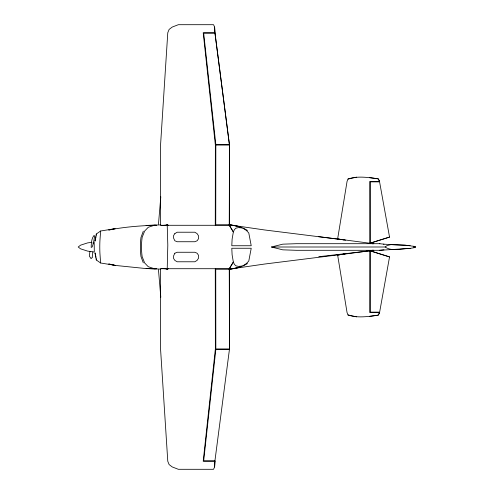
<?xml version="1.0" encoding="UTF-8"?>
<svg xmlns="http://www.w3.org/2000/svg" width="494" height="494" viewBox="0 0 494 494"><rect width="100%" height="100%" fill="white"/><g stroke="black" fill="none" stroke-linecap="round" stroke-linejoin="round"><path stroke-width="0.74" d="M215.273 225.289L215.365 145.051L203.207 32.721L214.958 32.721L229.395 144.581M370.29 250.773L370.272 312.134L379.639 312.134L389.538 256.911L369.821 250.773L369.796 312.603L379.639 312.603L378.256 315.153C368.289 316.512 357.755 318.321 348.004 314.962L347.06 312.603L337.63 255.021L345.565 253.842M234.527 268.242L237.416 267.791L242.011 266.068L238.435 266.402L235.91 265.815L234.446 264.475L233.347 262.042L229.29 268.711L229.438 349.419L214.933 460.803L214.631 466.941L213.519 469.3L178.346 469.3L172.227 466.941L169.127 464.582L167.781 461.279L160.55 348.949L160.476 268.711L229.327 268.711L233.347 262.042L232.112 254.811L231.791 248.254L251.224 248.254L248.791 260.986C244.444 266.655 236.762 268.403 229.957 269.162M229.438 349.419L215.835 349.419L203.682 460.803L214.958 460.803L214.612 466.941M92.823 252.002L92.205 257.714M109.328 264.062L115.09 265.346L100.622 262.993L96.305 259.986L96.355 258.751M161.365 268.452L165.62 268.835L167.194 269.65L167.806 245.11L167.194 224.35L165.62 225.165L161.365 225.548M158.463 224.307L160.803 196.822M109.328 229.938L115.09 228.654L100.622 231.007L96.305 234.014L95.002 241.128L96.015 236.719M89.957 251.316L89.346 256.083L91.05 258.628L91.915 257.831M93.372 243.388L94.638 236.286L94.058 235.372C91.365 238.621 91.273 243.511 91.18 247.463L92.217 246.889L93.372 243.388L92.958 243.233M345.565 240.158L337.63 238.979L347.06 181.397L348.004 179.038C357.755 175.679 368.289 177.488 378.256 178.847L379.639 181.397L369.796 181.397L369.821 243.227L389.538 237.089L379.577 181.866L370.272 181.866L370.29 243.227M100.622 231.007L99.918 240.8A30.56 6.978 -90 0 0 99.918 253.2L100.622 262.993M318.766 256.719L372.809 250.507L372.976 249.964M143.309 231.18L140.957 237.509A46.59 27.788 -90 0 0 140.957 256.491L143.309 262.82M379.577 312.603L378.213 315.153L369.654 316.382M167.194 269.65L168.213 268.711M379.886 243.696L296.449 243.696L282.772 244.166L271.453 247L385.141 247L387.03 245.586L390.803 244.641L404.95 245.11L415.281 246.531L415.256 247.469L410.113 248.414L379.417 250.304M243.042 265.933L247.519 263.598M370.821 242.999L389.538 237.089M348.004 179.038L356.575 177.148M108.575 230.037C124.377 226.956 140.629 225.647 156.728 225.208M372.809 250.507L373.779 250.304M230.914 268.798L233.082 268.464M229.055 269.187L264.525 264.049L343.941 254.151M91.983 242.288L87.592 242.9L80.547 245.178L78.206 247L80.547 248.822L87.592 251.1L94.298 252.014L94.181 241.986M229.253 269.1L235.866 268.279M337.63 255.021L369.821 250.773M383.986 249.834L379.886 250.304L296.449 250.304L282.772 249.834L271.453 247M410.131 248.414C401.993 248.223 392.261 252.033 385.141 247M160.809 224.863L154.653 225.147L148.231 227.308L144.68 231.013L142.161 237.287A48.276 33.073 -90 0 0 142.161 256.713L144.68 262.987L148.231 266.692L154.653 268.853L160.809 269.137M413.799 247.525L415.256 247.469M146.101 225.418L154.468 225.147M146.78 225.418L155.931 225.233M229.438 144.581L214.958 33.197L203.682 33.197L215.835 144.581L229.438 144.581L229.29 225.289L233.347 231.958L232.112 239.189L231.791 245.746L251.224 245.746L248.791 233.014C244.444 227.345 236.762 225.597 229.957 224.838M235.866 225.721L229.253 224.9M229.055 224.813L264.525 229.951L337.902 239.108M389.538 256.911L370.821 251.001M108.575 263.963L114.54 265.346L146.101 268.582L155.931 268.767M214.958 461.279L203.207 461.279L215.365 348.949L215.273 268.711M146.101 268.582L156.728 268.792M146.78 268.582L154.468 268.853M413.799 246.475L415.256 246.531M383.517 244.166L410.113 245.586M379.417 243.696L383.986 244.166M369.821 243.227L337.63 238.979M339.415 239.3L340.934 239.491M318.284 236.62L343.941 239.849M369.654 177.618L378.256 178.847L379.577 181.397M230.914 225.202L233.082 225.536M234.527 225.758L237.416 226.209L242.011 227.932L238.435 227.598L235.91 228.185L234.446 229.525L233.347 231.958L229.327 225.289L160.476 225.289L160.55 145.051L167.781 32.721L169.127 29.418L172.227 27.059L178.346 24.7L213.538 24.7L214.631 27.059L214.933 33.197M356.575 316.852L348.004 314.962M373.779 243.696L372.809 243.493L372.976 244.036M243.042 228.067L247.519 230.402M167.194 224.35L168.213 225.289M96.015 257.281L95.002 252.872L96.305 259.986M214.612 27.059L214.933 32.721M158.463 269.693L160.803 297.178M96.305 234.014L96.355 235.249M215.835 145.051L215.748 224.819L229.327 224.819L229.438 145.051L215.835 145.051M174.839 253.231L173.598 255.849L173.598 258.467L174.839 260.4L177.167 261.777L194.815 261.777L197.081 260.4L198.526 258.195L198.526 255.299L197.125 253.231L194.778 252.261L177.185 252.261L174.839 253.231M174.839 233.6L173.598 235.533L173.598 238.151L174.839 240.769L177.185 241.739L194.778 241.739L197.125 240.769L198.526 238.701L198.526 235.805L197.081 233.6L194.815 232.223L177.167 232.223L174.839 233.6M229.327 269.181L215.748 269.181L215.835 348.949L229.438 348.949L229.327 269.181"/></g></svg>
